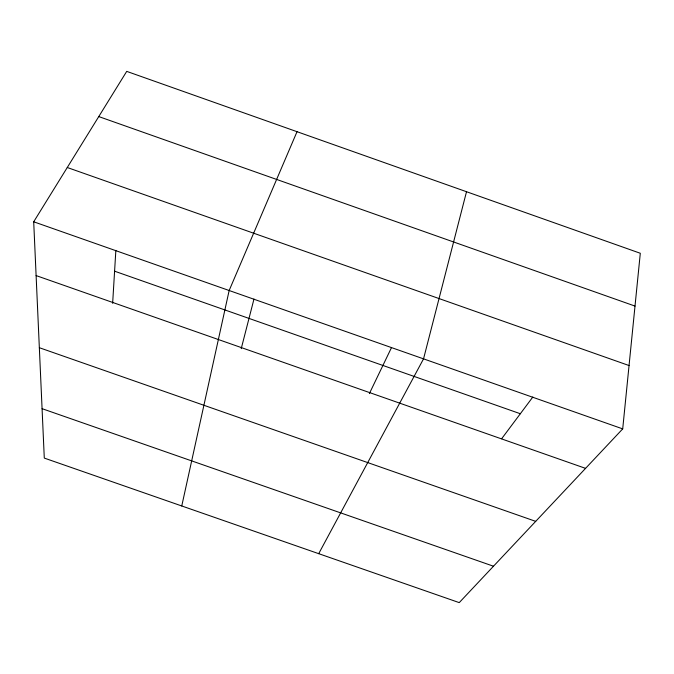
<?xml version="1.0" encoding="UTF-8"?>
<svg xmlns="http://www.w3.org/2000/svg" width="674" height="674" viewBox="0 0 674 674"><rect width="100%" height="100%" fill="white"/><g stroke="black" fill="none" stroke-linecap="round" stroke-linejoin="round"><path stroke-width="1.01" d="M112.642 303.317L115.852 250.399M622.709 428.883L640.3 253.264L126.72 71.377L33.7 221.788L44.29 458.084L459.238 602.623L622.709 428.883L33.7 221.788M181.753 505.972L229.152 290.511L297.023 131.691M241.233 348.627L253.98 299.037M466.518 191.719L423.542 358.854L318.701 553.674M369.369 393.582L391.442 347.717M501.641 438.749L532.831 397.02M39.345 347.708L535.704 521.356M42.074 408.671L493.486 566.219M67.274 167.506L629.053 365.544M114.588 271.192L520.336 413.735M36.11 275.582L585.563 468.363M98.766 116.577L635.009 306.08"/></g></svg>
